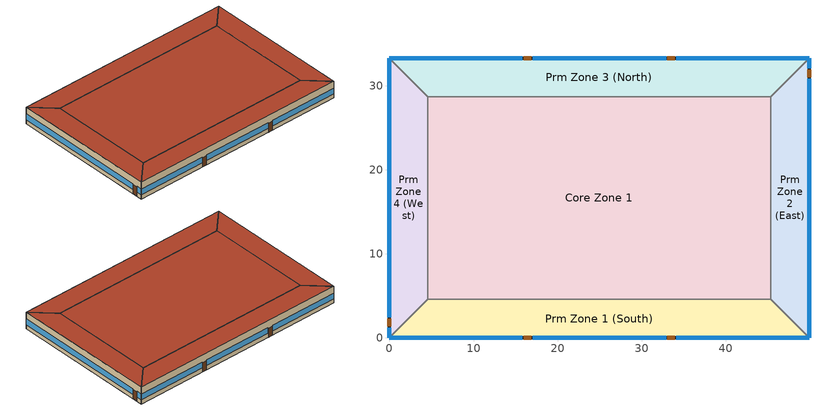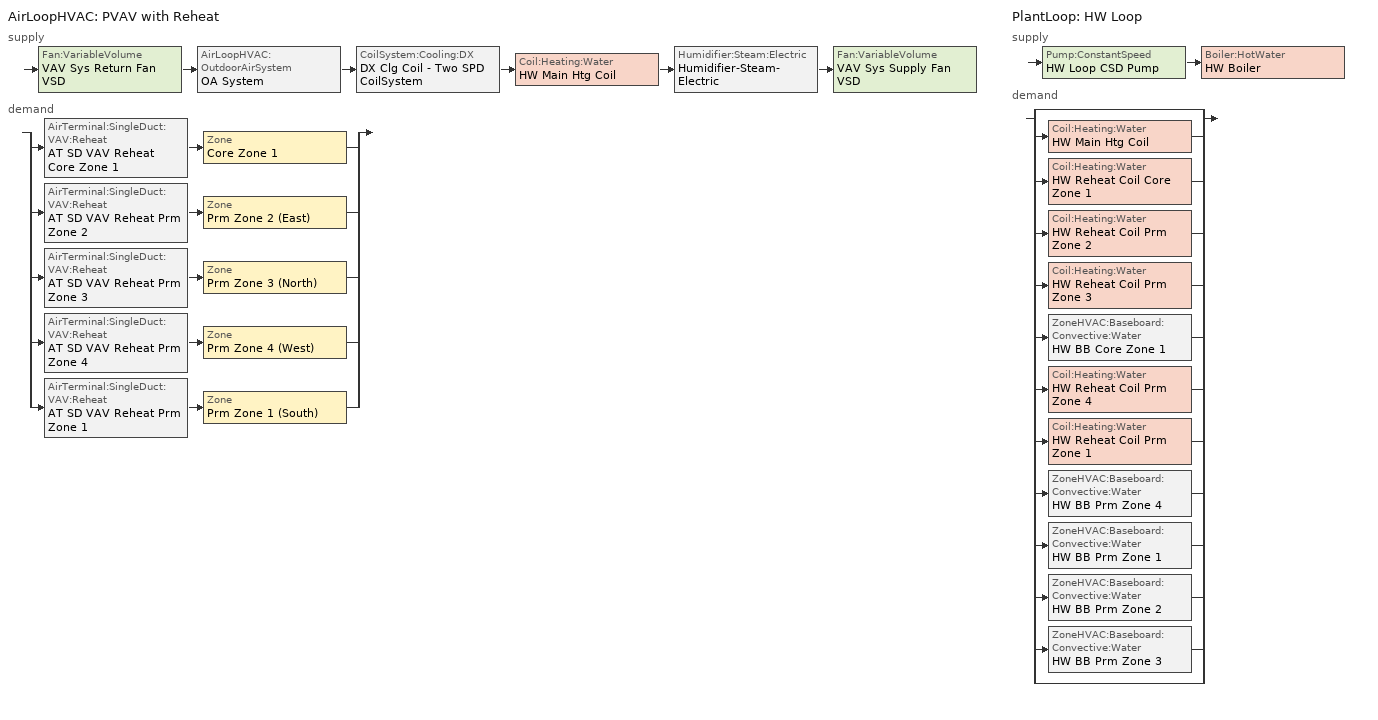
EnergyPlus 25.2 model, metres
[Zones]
Prm Zone 2 (East)
 floor ground (Slab-on-grade Type 1): 45.32,4.57 45.32,28.71 49.9,33.28 49.9,0 z0
 wall outside (ExtWall Type 2): 49.9,0,3.96 49.9,0,0 49.9,33.28,0 49.9,33.28,0.98 49.9,33.28,2.33 49.9,33.28,3.96
 wall to Prm Zone 3 (North) (Interior Wall): 49.9,33.28 45.32,28.71 z0:3.96
 wall to Prm Zone 1 (South) (Interior Wall): 45.32,4.57 49.9,0 z0:3.96
 wall to Core Zone 1 (Interior Wall): 45.32,28.71 45.32,4.57 z0:3.96
 window (SimpleWindow): 49.9,0 49.9,30.85 / 49.9,32.06 49.9,33.28 z0.98:2.33
 door (Exterior Door): 49.9,31 49.9,31.91 z0:2.13
 roof outside (Roof Type 1): 49.9,0 49.9,33.28 45.32,28.71 45.32,4.57 z3.96
Core Zone 1
 floor ground (Slab-on-grade Type 1): 4.57,28.71 45.32,28.71 45.32,4.57 4.57,4.57 z0
 wall to Prm Zone 3 (North) (Interior Wall): 45.32,28.71 4.57,28.71 z0:3.96
 wall to Prm Zone 1 (South) (Interior Wall): 4.57,4.57 45.32,4.57 z0:3.96
 wall to Prm Zone 4 (West) (Interior Wall): 4.57,28.71 4.57,4.57 z0:3.96
 roof outside (Roof Type 1): 4.57,4.57 45.32,4.57 45.32,28.71 4.57,28.71 z3.96
Prm Zone 4 (West)
 floor foundation (Slab-on-grade Type 2): 0,33.28 4.57,28.71 4.57,4.57 0,0 z0
 wall outside (ExtWall Type 3): 0,33.28 0,0 z0:3.96
 wall to Prm Zone 3 (North) (Interior Wall): 4.57,28.71 0,33.28 z0:3.96
 wall to Prm Zone 1 (South) (Interior Wall): 0,0 4.57,4.57 z0:3.96
 window (SimpleWindow): 0,1.22 0,0 / 0,33.28 0,2.44 z0.98:2.33
 door (Exterior Door): 0,2.29 0,1.37 z0:2.13
 roof outside (Roof Type 3): 0,0 4.57,4.57 4.57,28.71 0,33.28 z3.96
Prm Zone 1 (South)
 floor ground (Slab-on-grade Type 1): 45.32,4.57 49.9,0 0,0 4.57,4.57 z0
 wall outside (ExtWall Type 1): 0,0 49.9,0 z0:3.96
 window (SimpleWindow): 0,0 15.82,0 / 17.04,0 32.89,0 / 34.08,0 49.9,0 z0.98:2.33
 door (Exterior Door): 15.97,0 16.89,0 / 33.01,0 33.92,0 z0:2.13
 roof outside (Roof Type 1): 4.57,4.57 0,0 49.9,0 45.32,4.57 z3.96
Prm Zone 3 (North)
 floor foundation (Slab-on-grade Type 2): 4.57,28.71 0,33.28 49.9,33.28 45.32,28.71 z0
 wall outside (ExtWall Type 3): 49.9,33.28 0,33.28 z0:3.96
 window (SimpleWindow): 15.82,33.28 0,33.28 / 32.89,33.28 17.04,33.28 / 49.9,33.28 34.08,33.28 z0.98:2.33
 door (Exterior Door): 33.92,33.28 33.01,33.28 / 16.89,33.28 15.97,33.28 z0:2.13
 roof outside (Roof Type 2): 45.32,28.71 49.9,33.28 0,33.28 4.57,28.71 z3.96
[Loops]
AirLoopHVAC 'PVAV with Reheat'
 supply: Fan:VariableVolume 'VAV Sys Return Fan VSD' > AirLoopHVAC:OutdoorAirSystem 'OA System' > CoilSystem:Cooling:DX 'DX Clg Coil - Two SPD CoilSystem' > Coil:Heating:Water 'HW Main Htg Coil' > Humidifier:Steam:Electric 'Humidifier-Steam-Electric' > Fan:VariableVolume 'VAV Sys Supply Fan VSD'
 demand: split
  | AirTerminal:SingleDuct:VAV:Reheat 'AT SD VAV Reheat Core Zone 1' > Zone 'Core Zone 1'
  | AirTerminal:SingleDuct:VAV:Reheat 'AT SD VAV Reheat Prm Zone 2' > Zone 'Prm Zone 2 (East)'
  | AirTerminal:SingleDuct:VAV:Reheat 'AT SD VAV Reheat Prm Zone 3' > Zone 'Prm Zone 3 (North)'
  | AirTerminal:SingleDuct:VAV:Reheat 'AT SD VAV Reheat Prm Zone 4' > Zone 'Prm Zone 4 (West)'
  | AirTerminal:SingleDuct:VAV:Reheat 'AT SD VAV Reheat Prm Zone 1' > Zone 'Prm Zone 1 (South)'
PlantLoop 'HW Loop'
 supply: Pump:ConstantSpeed 'HW Loop CSD Pump' > Boiler:HotWater 'HW Boiler'
 demand: split
  | bypass
  | Coil:Heating:Water 'HW Main Htg Coil'
  | Coil:Heating:Water 'HW Reheat Coil Core Zone 1'
  | Coil:Heating:Water 'HW Reheat Coil Prm Zone 2'
  | Coil:Heating:Water 'HW Reheat Coil Prm Zone 3'
  | ZoneHVAC:Baseboard:Convective:Water 'HW BB Core Zone 1'
  | Coil:Heating:Water 'HW Reheat Coil Prm Zone 4'
  | Coil:Heating:Water 'HW Reheat Coil Prm Zone 1'
  | ZoneHVAC:Baseboard:Convective:Water 'HW BB Prm Zone 4'
  | ZoneHVAC:Baseboard:Convective:Water 'HW BB Prm Zone 1'
  | ZoneHVAC:Baseboard:Convective:Water 'HW BB Prm Zone 2'
  | ZoneHVAC:Baseboard:Convective:Water 'HW BB Prm Zone 3'
  | bypass
[Building]
ASHRAE 229 Base Test Building: North axis=0
[Site:GroundTemperature:BuildingSurface]
18, 18, 18, 18, 18, 18, 18, 18, 18, 18, 18, 18
[Site:Location]
Denver Intl Ap: Elevation=1650; Latitude=39.83; Longitude=-104.65; Time zone=-7
[SizingPeriod:DesignDay] Ashrae clear sky optical depth for beam irradiance taub=0; Ashrae clear sky optical depth for diffuse irradiance taud=0; Barometric pressure=83009; Begin environment reset mode=FullResetAtBeginEnvironment; Day of month=21; Daylight saving time indicator=No; Dry bulb temperature range modifier type=DefaultMultipliers; Humidity condition type=WetBulb; Rain indicator=No; Snow indicator=No; Solar model indicator=ASHRAETau
Name | Daily dry bulb temperature range | Day type | Maximum dry bulb temperature | Month | Wetbulb or dewpoint at maximum dry bulb | Wind direction | Wind speed
Denver.Intl.AP Ann Clg 1% Condns DB=>MWB | 17.3 | SummerDesignDay | 33.5 | 7 | 15.4 | 20 | 4.2
Denver.Intl.AP Ann Htg 99% Condns DB | 0 | WinterDesignDay | -14.6 | 12 | -14.6 | 230 | 3.4
[Construction]
ExtWall Type 1: Gypsum Board, Wall Insulation, Gypsum Board, Stucco
ExtWall Type 2: Massless Wall Material for Ext Wall 2, Wall Insulation Type 2, Massless Wall Material for Ext Wall 2, Stucco
ExtWall Type 3: Massless Wall Material for Ext Wall 3
Exterior Door: F08 Metal surface, 100 mm Floor Insulation
Interior Wall: G01a 19mm gypsum board, F04 Wall air space resistance, G01a 19mm gypsum board
Roof Type 1: Built-Up Roofing Type 1, Roof Cont Insulation Board 1, Metal Deck 01
Roof Type 2: Built-Up Roofing Type 2, Roof Cont Insulation Board 2, Metal Deck 02
Roof Type 3: Massless Assembly for Roof Type 3
SimpleWindow: U 0.569 SHGC 0.387 VT 0.421 Simple Glazing
Slab-on-grade Type 1; Slab-on-grade Type 2: HW CONCRETE FLOOR
[Material]
Name | Conductivity | Density | Roughness | Solar absorptance | Specific heat | Thermal absorptance | Thickness | Visible absorptance
100 mm Floor Insulation | 0.04 | 91.31 | MediumRough | 0.7 | 838 | 0.7 | 0.1143 | 0.7
Built-Up Roofing Type 1 | 0.16 | 1120 | VeryRough | 0.7 | 1460 | 0.9 | 0.0095 | 0.7
Built-Up Roofing Type 2 | 0.16 | 1120 | VeryRough | 0.7 | 1460 | 0.9 | 0.00944 | 0.7
ExtVertInsulation | 0.04 | 91.31 | Smooth | 0.65 | 838 | 0.9 | 0.1143 | 0.65
F08 Metal surface | 45.28 | 7824 | Smooth | 0.7 | 500 | 0.9 | 0.0008 | 0.7
G01a 19mm gypsum board | 0.16 | 800 | MediumSmooth | 0.4 | 1090 | 0.9 | 0.019 | 0.4
Gypsum Board | 0.16 | 800 | MediumSmooth | 0.7 | 1090 | 0.9 | 0.0159 | 0.7
HW CONCRETE FLOOR | 2.31 | 2322 | Rough | 0.7 | 832 | 0.9 | 0.1016 | 0.7
Metal Deck 01; Metal Deck 02 | 45.28 | 7824 | MediumSmooth | 0.7 | 500 | 0.9 | 0.0008 | 0.7
Roof Cont Insulation Board 1 | 0.02 | 32 | MediumRough | 0.7 | 922 | 0.9 | 0.05273 | 0.7
Roof Cont Insulation Board 2 | 0.02 | 32 | MediumRough | 0.7 | 922 | 0.9 | 0.106 | 0.7
Stucco | 0.72 | 1856 | Smooth | 0.7 | 840 | 0.9 | 0.0254 | 0.7
Wall Insulation | 0.037 | 9.6 | MediumRough | 0.5 | 838 | 0.9 | 0.062 | 0.5
Wall Insulation Type 2 | 0.037 | 9.6 | MediumRough | 0.5 | 838 | 0.9 | 0.179 | 0.5
[Material:AirGap]
F04 Wall air space resistance: Thermal resistance=0.15
[Material:NoMass] Roughness=Smooth; Solar absorptance=0.7; Thermal absorptance=0.9; Visible absorptance=0.7
Name | Thermal resistance
Massless Assembly for Roof Type 3 | 2.66
Massless Wall Material for Ext Wall 2 | 0.099
Massless Wall Material for Ext Wall 3 | 1.95
[WindowMaterial:SimpleGlazingSystem]
U 0.569 SHGC 0.387 VT 0.421 Simple Glazing: Solar heat gain coefficient=0.387; U factor=3.23093; Visible transmittance=0.421
[AirLoopHVAC]
PVAV with Reheat: Design return air flow fraction of supply air flow=1; Design supply air flow rate=4.71947
[AirTerminal:SingleDuct:VAV:Reheat] Availability schedule=Always On Discrete; Constant minimum air flow fraction=Autosize; Convergence tolerance=0.001; Damper heating action=Normal; Fixed minimum air flow rate=0.0943895; Maximum air flow rate=0.943895; Maximum flow fraction during reheat=Autosize; Maximum flow per zone floor area during reheat=Autosize; Maximum hot water or steam flow rate=Autosize; Maximum reheat air temperature=35; Minimum hot water or steam flow rate=0; Zone minimum air flow input method=FixedFlowRate
Name | Reheat coil
AT SD VAV Reheat Core Zone 1 | HW Reheat Coil Core Zone 1
AT SD VAV Reheat Prm Zone 1 | HW Reheat Coil Prm Zone 1
AT SD VAV Reheat Prm Zone 2 | HW Reheat Coil Prm Zone 2
AT SD VAV Reheat Prm Zone 3 | HW Reheat Coil Prm Zone 3
AT SD VAV Reheat Prm Zone 4 | HW Reheat Coil Prm Zone 4
[AvailabilityManager:NightCycle]
Availability Manager Night Cycle: Applicability schedule=Always On Discrete; Control type=CycleOnAny; Cycling run time=3600; Cycling run time control type=FixedRunTime; Fan schedule=HVAC System Availability Sch; Thermostat tolerance=1
[Boiler:HotWater]
HW Boiler: Boiler flow mode=ConstantFlow; Design water flow rate=Autosize; Efficiency curve temperature evaluation variable=LeavingBoiler; End use subcategory=General; Fuel type=NaturalGas; Maximum part load ratio=1; Minimum part load ratio=0.33; Nominal capacity=Autosize; Nominal thermal efficiency=0.9; Normalized boiler efficiency curve=Boiler Efficiency; Off cycle parasitic fuel load=0; On cycle parasitic electric load=0; Optimum part load ratio=1; Sizing factor=1; Water outlet upper temperature limit=99
[Coil:Cooling:DX:TwoSpeed]
DX Clg Coil - Two SPD: Availability schedule=Always On Discrete hvac_library; Basin heater capacity=10; Basin heater setpoint temperature=2; Condenser type=AirCooled; Energy input ratio function of flow fraction curve=OS:Curve:Quadratic 21; Energy input ratio function of temperature curve=OS:Curve:Biquadratic 22; High speed 2017 rated evaporator fan power per volume flow rate=773.3; High speed 2023 rated evaporator fan power per volume flow rate=934.4; High speed evaporative condenser air flow rate=Autosize; High speed evaporative condenser effectiveness=0; High speed evaporative condenser pump rated power consumption=Autosize; High speed gross rated cooling cop=3; High speed gross rated total cooling capacity=87921.3; High speed rated air flow rate=4.71947; High speed rated sensible heat ratio=Autosize; Low speed 2017 rated evaporator fan power per volume flow rate=773.3; Low speed 2023 rated evaporator fan power per volume flow rate=934.4; Low speed energy input ratio function of temperature curve=OS:Curve:Biquadratic 24; Low speed evaporative condenser air flow rate=Autosize; Low speed evaporative condenser effectiveness=0; Low speed evaporative condenser pump rated power consumption=Autosize; Low speed gross rated cooling cop=3; Low speed gross rated sensible heat ratio=Autosize; Low speed gross rated total cooling capacity=Autosize; Low speed rated air flow rate=Autosize; Low speed total cooling capacity function of temperature curve=OS:Curve:Biquadratic 23; Minimum outdoor dry bulb temperature for compressor operation=-25; Part load fraction correlation curve=OS:Curve:Quadratic 22; Total cooling capacity function of flow fraction curve=OS:Curve:Quadratic 20; Total cooling capacity function of temperature curve=OS:Curve:Biquadratic 25; Unit internal static air pressure=773.3
[Coil:Heating:Water] Availability schedule=Always On Discrete; Maximum water flow rate=Autosize; Performance input method=NominalCapacity; Rated inlet air temperature=16.6; Rated inlet water temperature=82.2; Rated outlet air temperature=32.2; Rated outlet water temperature=71.1; Rated ratio for air and water convection=0.5; U factor times area value=Autosize
Name | Rated capacity
HW Main Htg Coil | 43960.7
HW Reheat Coil Core Zone 1; HW Reheat Coil Prm Zone 1; HW Reheat Coil Prm Zone 2; HW Reheat Coil Prm Zone 3; HW Reheat Coil Prm Zone 4 | 7033.71
[CoilSystem:Cooling:DX]
DX Clg Coil - Two SPD CoilSystem: Availability schedule=Always On Discrete hvac_library; Cooling coil=DX Clg Coil - Two SPD
[Controller:MechanicalVentilation]
Controller Mechanical Ventilation 1: Availability schedule=Always On Discrete; Demand controlled ventilation=No; System outdoor air method=ZoneSum; Zone or zonelist name 1=Core Zone 1; Design specification outdoor air object name 1=DSOA Ventilation; Design specification zone air distribution object name 1=Core Zone 1 Design Spec Zone Air Dist; Zone or zonelist name 2=Prm Zone 1 (South); Design specification outdoor air object name 2=DSOA Ventilation; Design specification zone air distribution object name 2=Prm Zone 1 (South) Design Spec Zone Air Dist; Zone or zonelist name 3=Prm Zone 2 (East); Design specification outdoor air object name 3=DSOA Ventilation; Design specification zone air distribution object name 3=Prm Zone 2 (East) Design Spec Zone Air Dist; Zone or zonelist name 4=Prm Zone 3 (North); Design specification outdoor air object name 4=DSOA Ventilation; Design specification zone air distribution object name 4=Prm Zone 3 (North) Design Spec Zone Air Dist; Zone or zonelist name 5=Prm Zone 4 (West); Design specification outdoor air object name 5=DSOA Ventilation; Design specification zone air distribution object name 5=Prm Zone 4 (West) Design Spec Zone Air Dist
[Controller:OutdoorAir]
OA Controller: Control high indoor humidity based on outdoor humidity ratio=Yes; Economizer control action type=ModulateFlow; Economizer control type=DifferentialEnthalpy; Economizer maximum limit dry bulb temperature=21.1111; Economizer maximum limit enthalpy=64000; Economizer minimum limit dry bulb temperature=-100; Economizer operation staging=InterlockedWithMechanicalCooling; Heat recovery bypass control type=BypassWhenWithinEconomizerLimits; High humidity control=No; High humidity outdoor air flow ratio=1; Lockout type=NoLockout; Maximum outdoor air flow rate=4.71947; Mechanical ventilation controller=Controller Mechanical Ventilation 1; Minimum limit type=FixedMinimum; Minimum outdoor air flow rate=0.471947
[Controller:WaterCoil]
Controller Water Coil 1: Action=Normal; Actuator variable=Flow; Control variable=Temperature; Controller convergence tolerance=Autosize; Maximum actuated flow=Autosize; Minimum actuated flow=0
[DesignSpecification:OutdoorAir]
DSOA Ventilation: Outdoor air flow air changes per hour=0; Outdoor air flow per person=0; Outdoor air flow per zone=0.0943895; Outdoor air flow per zone floor area=0; Outdoor air method=Sum
[DesignSpecification:OutdoorAir:SpaceList] Space design specification outdoor air object name 1=DSOA Ventilation
Name | Space name 1
Core Zone 1 DSOA Space List | Core Space
Prm Zone 1 (South) DSOA Space List | Prm Space 1
Prm Zone 2 (East) DSOA Space List | Prm Space 2
Prm Zone 3 (North) DSOA Space List | Prm Space 3
Prm Zone 4 (West) DSOA Space List | Prm Space 4
[DesignSpecification:ZoneAirDistribution] Zone air distribution effectiveness in cooling mode=0.8; Zone air distribution effectiveness in heating mode=0.8
Core Zone 1 Design Spec Zone Air Dist; Prm Zone 1 (South) Design Spec Zone Air Dist; Prm Zone 2 (East) Design Spec Zone Air Dist; Prm Zone 3 (North) Design Spec Zone Air Dist; Prm Zone 4 (West) Design Spec Zone Air Dist
[ElectricEquipment] Design level calculation method=Watts/Area; End use subcategory=General; Schedule=ASHRAE 229 Office Plug Load Sch; Watts per floor area=8.07
Name | Zone or zonelist or space or spacelist
Core Space 1 ElecEquip | Core Space
Prm Space 1 ElecEquip | Prm Space 1
Prm Space 2 ElecEquip | Prm Space 2
Prm Space 3 ElecEquip | Prm Space 3
Prm Space 4 ElecEquip | Prm Space 4
[Fan:VariableVolume] Availability schedule=HVAC System Availability Sch; End use subcategory=General; Fan power coefficient 1=0.0407599; Fan power coefficient 2=0.088045; Fan power coefficient 3=-0.0729261; Fan power coefficient 4=0.94374; Fan power coefficient 5=0; Fan power minimum air flow rate=0; Fan power minimum flow fraction=0; Fan power minimum flow rate input method=FixedFlowRate; Fan total efficiency=0.6; Maximum flow rate=4.71947; Motor efficiency=0.9; Motor in airstream fraction=1
Name | Pressure rise
VAV Sys Return Fan VSD | 498.178
VAV Sys Supply Fan VSD | 948.125
[Foundation:Kiva]
Slab-Foundation: Exterior vertical insulation depth=0.6096; Exterior vertical insulation material=ExtVertInsulation; Wall depth below slab=0; Wall height above grade=0
[Foundation:Kiva:Settings]
Foundation:Kiva:Settings 1: Deep ground boundary condition=Autoselect; Deep ground depth=Autocalculate; Far field width=40; Ground solar absorptivity=0.9; Ground surface roughness=0.03; Ground thermal absorptivity=0.9; Maximum cell growth coefficient=1.5; Minimum cell dimension=0.02; Simulation timestep=Hourly; Soil conductivity=1.8; Soil density=3200; Soil specific heat=836
[HeatExchanger:AirToAir:SensibleAndLatent]
ERV Sensible HX: Availability schedule=Always On Discrete hvac_library; Economizer lockout=No; Frost control type=None; Heat exchanger type=Rotary; Latent effectiveness at 100 cooling air flow=0; Latent effectiveness at 100 heating air flow=0; Latent effectiveness of cooling air flow curve=ERV HX_LatCoolEff; Latent effectiveness of heating air flow curve=ERV HX_LatHeatEff; Nominal electric power=0; Nominal supply air flow rate=0.471947; Sensible effectiveness at 100 cooling air flow=0.8; Sensible effectiveness at 100 heating air flow=0.8; Sensible effectiveness of cooling air flow curve=ERV HX_SensCoolEff; Sensible effectiveness of heating air flow curve=ERV HX_SensHeatEff; Supply air outlet temperature control=Yes; Threshold temperature=-23.3333
[Humidifier:Steam:Electric]
Humidifier-Steam-Electric: Rated capacity=Autosize; Rated power=Autosize
[Lights] Design level calculation method=Watts/Area; End use subcategory=General; Fraction replaceable=1; Schedule=ASHRAE 229 Office Bldg Light Sch; Watts per floor area=11.03
Name | Zone or zonelist or space or spacelist
Core Space 1 Lights | Core Space
Prm Space 1 Lights | Prm Space 1
Prm Space 2 Lights | Prm Space 2
Prm Space 3 Lights | Prm Space 3
Prm Space 4 Lights | Prm Space 4
[People] Activity level schedule=ASHRAE 229 Office Activity Level; Fraction radiant=0.3; Number of people calculation method=People/Area; Number of people schedule=ASHRAE 229 Bldg Occup Sch; People per floor area=0.0538196
Name | Zone or zonelist or space or spacelist
Core Space 1 People | Core Space
Prm Space 1 People | Prm Space 1
Prm Space 2 People | Prm Space 2
Prm Space 3 People | Prm Space 3
Prm Space 4 People | Prm Space 4
[PlantEquipmentList]
HW Loop Heating Equipment List: HW Boiler, Boiler:HotWater
[PlantEquipmentOperation:HeatingLoad]
HW Loop Heating Operation Scheme: Load range 1 lower limit=0; Load range 1 upper limit=1000000000; Range 1 equipment list=HW Loop Heating Equipment List
[PlantEquipmentOperationSchemes]
HW Loop Operation Schemes: Control scheme 1=HW Loop Heating Operation Scheme; Control scheme 1 schedule=Always On Discrete
[PlantLoop]
HW Loop: Common pipe simulation=None; Fluid type=Water; Load distribution scheme=Optimal; Maximum loop flow rate=0.0012618; Maximum loop temperature=93.3333; Minimum loop flow rate=0; Minimum loop temperature=5.68434e-14; Plant equipment operation scheme=HW Loop Operation Schemes; Plant loop demand calculation scheme=SingleSetpoint; Plant loop volume=Autocalculate
[Pump:ConstantSpeed]
HW Loop CSD Pump: Design electric power per unit flow rate=317006; Design flow rate=0.0012618; Design power consumption=380; Design power sizing method=PowerPerFlow; Design pump head=179344; Design shaft power per unit flow rate per unit head=1.28205; End use subcategory=General; Fraction of motor inefficiencies to fluid stream=0; Motor efficiency=0.9; Pump control type=Intermittent
[SetpointManager:MixedAir] Control variable=Temperature
Node 11 OS Default SPM; Node 69 OS Default SPM; Node 115 OS Default SPM; Node 116 OS Default SPM
[SetpointManager:MultiZone:Humidity:Minimum]
Multi Zone Min Humidity Control: Hvac air loop=PVAV with Reheat; Maximum setpoint humidity ratio=0.012; Minimum setpoint humidity ratio=0.005
[SetpointManager:OutdoorAirPretreat]
OA Pretreat: Control variable=Temperature; Maximum setpoint humidity ratio=1; Maximum setpoint temperature=30; Minimum setpoint humidity ratio=1e-05; Minimum setpoint temperature=0
[SetpointManager:OutdoorAirReset]
Boiler HW SPMgr OA Temp Reset: Control variable=Temperature; Outdoor high temperature=4.44444; Outdoor low temperature=-17.7778; Setpoint at outdoor high temperature=71.1111; Setpoint at outdoor low temperature=82.2222
[SetpointManager:Scheduled]
HC LeavingTemp SPMgr: Control variable=Temperature; Schedule=HC LeavingTemp Sch Ruleset
[SetpointManager:Warmest]
Warmest Clg SAT SPMgr: Control variable=Temperature; Hvac air loop=PVAV with Reheat; Maximum setpoint temperature=15.6; Minimum setpoint temperature=12.2; Strategy=MaximumTemperature
[Sizing:Plant]
HW Loop: Coincident sizing factor mode=None; Design loop exit temperature=82.2222; Loop design temperature difference=27.7778; Loop type=Heating; Sizing option=Coincident; Zone timesteps in averaging window=1
[Sizing:System]
PVAV with Reheat: 100 outdoor air in cooling=No; 100 outdoor air in heating=No; Central cooling capacity control method=OnOff; Central cooling design supply air humidity ratio=0.0085; Central cooling design supply air temperature=12.7778; Central heating design supply air humidity ratio=0.008; Central heating design supply air temperature=10; Central heating maximum system air flow ratio=Autosize; Cooling design capacity=87921.3; Cooling design capacity method=CoolingDesignCapacity; Cooling design capacity per floor area=234.7; Cooling fraction of autosized cooling supply air flow rate=1; Cooling supply air flow rate=4.71947; Cooling supply air flow rate method=DesignDay; Cooling supply air flow rate per floor area=0.00996765; Cooling supply air flow rate per unit cooling capacity=3.94755e-05; Design outdoor air flow rate=Autosize; Fraction of autosized cooling design capacity=1; Fraction of autosized heating design capacity=1; Heating design capacity=43960.7; Heating design capacity method=HeatingDesignCapacity; Heating design capacity per floor area=157; Heating fraction of autosized cooling supply air flow rate=1; Heating fraction of autosized heating supply air flow rate=1; Heating supply air flow rate=4.71947; Heating supply air flow rate method=DesignDay; Heating supply air flow rate per floor area=0.00996765; Heating supply air flow rate per unit heating capacity=3.15882e-05; Occupant diversity=Autosize; Precool design humidity ratio=0.008; Precool design temperature=12.7778; Preheat design humidity ratio=0.008; Preheat design temperature=10; System outdoor air method=ZoneSum; Type of load to size on=Sensible; Type of zone sum to use=NonCoincident; Zone maximum outdoor air fraction=1
[Sizing:Zone] Account for dedicated outdoor air system=No; Cooling design air flow method=DesignDay; Cooling design air flow rate=0; Cooling minimum air flow=0; Cooling minimum air flow fraction=0; Cooling minimum air flow per zone floor area=0.000762; Heating design air flow method=DesignDay; Heating design air flow rate=0; Heating maximum air flow=0.141584; Heating maximum air flow fraction=0.3; Heating maximum air flow per zone floor area=0.002032; Type of space sum to use=Coincident; Zone cooling design supply air humidity ratio=0.0085; Zone cooling design supply air humidity ratio difference=0.005; Zone cooling design supply air temperature=12.7778; Zone cooling design supply air temperature input method=SupplyAirTemperature; Zone heating design supply air humidity ratio=0.008; Zone heating design supply air temperature=32.2222; Zone heating design supply air temperature difference=11.1111; Zone heating design supply air temperature input method=SupplyAirTemperature; Zone humidification design supply air humidity ratio difference=0.005; Zone latent cooling design supply air humidity ratio input method=HumidityRatioDifference; Zone latent heating design supply air humidity ratio input method=HumidityRatioDifference; Zone load sizing method=Sensible Load Only No Latent Load
Name | Design specification outdoor air object | Design specification zone air distribution object | Zone cooling design supply air temperature difference
Core Zone 1 | Core Zone 1 DSOA Space List | Core Zone 1 Design Spec Zone Air Dist | 11.11
Prm Zone 1 (South) | Prm Zone 1 (South) DSOA Space List | Prm Zone 1 (South) Design Spec Zone Air Dist | 11.1111
Prm Zone 2 (East) | Prm Zone 2 (East) DSOA Space List | Prm Zone 2 (East) Design Spec Zone Air Dist | 27.7778
Prm Zone 3 (North) | Prm Zone 3 (North) DSOA Space List | Prm Zone 3 (North) Design Spec Zone Air Dist | 11.1111
Prm Zone 4 (West) | Prm Zone 4 (West) DSOA Space List | Prm Zone 4 (West) Design Spec Zone Air Dist | 11.1111
[Space] Space type=Space Type Office
Name | Zone
Core Space | Core Zone 1
Prm Space 1 | Prm Zone 1 (South)
Prm Space 2 | Prm Zone 2 (East)
Prm Space 3 | Prm Zone 3 (North)
Prm Space 4 | Prm Zone 4 (West)
[SpaceList]
Space Type Office: Core Space, Prm Space 1, Prm Space 4, Prm Space 2, Prm Space 3
[SurfaceProperty:ExposedFoundationPerimeter]
Name | Exposed perimeter calculation method | Exposed perimeter fraction | Surface | Total exposed perimeter
SurfaceProperty:ExposedFoundationPerimeter 1 | ExposedPerimeterFraction | 1 | Floor Prm Space 2
SurfaceProperty:ExposedFoundationPerimeter 2 | TotalExposedPerimeter |  | Floor Prm Space 3 | 49.89576
SurfaceProperty:ExposedFoundationPerimeter 3 | TotalExposedPerimeter |  | Floor Prm Space 4 | 33.28416
[ThermostatSetpoint:DualSetpoint] Cooling setpoint temperature schedule=ASHRAE 229 Office ClgSetp; Heating setpoint temperature schedule=ASHRAE 229 Office HtgSetp
Thermostat Setpoint Dual Setpoint 1; Thermostat Setpoint Dual Setpoint 2; Thermostat Setpoint Dual Setpoint 3; Thermostat Setpoint Dual Setpoint 4; Thermostat Setpoint Dual Setpoint 5
[Zone] Multiplier=1; Part of total floor area=Yes
Core Zone 1; Prm Zone 1 (South); Prm Zone 2 (East); Prm Zone 3 (North); Prm Zone 4 (West)
[ZoneControl:Thermostat] Temperature difference between cutout and setpoint=0
Name | Zone or zonelist | Control 1 | Control type schedule
Core Zone 1 Thermostat | Core Zone 1 | Thermostat Setpoint Dual Setpoint 1 | Core Zone 1 Thermostat Schedule
Prm Zone 1 (South) Thermostat | Prm Zone 1 (South) | Thermostat Setpoint Dual Setpoint 4 | Prm Zone 1 (South) Thermostat Schedule
Prm Zone 2 (East) Thermostat | Prm Zone 2 (East) | Thermostat Setpoint Dual Setpoint 5 | Prm Zone 2 (East) Thermostat Schedule
Prm Zone 3 (North) Thermostat | Prm Zone 3 (North) | Thermostat Setpoint Dual Setpoint 2 | Prm Zone 3 (North) Thermostat Schedule
Prm Zone 4 (West) Thermostat | Prm Zone 4 (West) | Thermostat Setpoint Dual Setpoint 3 | Prm Zone 4 (West) Thermostat Schedule
[ZoneHVAC:Baseboard:Convective:Water] Convergence tolerance=0.001; Fraction of autosized heating design capacity=1; Heating design capacity=1758.43; Heating design capacity method=HeatingDesignCapacity; Heating design capacity per floor area=0; Maximum water flow rate=Autosize; U factor times area value=Autosize
Name | Availability schedule
HW BB Core Zone 1; HW BB Prm Zone 1; HW BB Prm Zone 4 | HVAC System Availability Sch
HW BB Prm Zone 2; HW BB Prm Zone 3 | Always On Discrete hvac_library
[Zone equipment]
Core Zone 1: AT SD VAV Reheat Core Zone 1, HW BB Core Zone 1
Prm Zone 1 (South): AT SD VAV Reheat Prm Zone 1, HW BB Prm Zone 1
Prm Zone 2 (East): AT SD VAV Reheat Prm Zone 2, HW BB Prm Zone 2
Prm Zone 3 (North): AT SD VAV Reheat Prm Zone 3, HW BB Prm Zone 3
Prm Zone 4 (West): AT SD VAV Reheat Prm Zone 4, HW BB Prm Zone 4
[ZoneInfiltration:DesignFlowRate]
Name | Air changes per hour | Design flow rate calculation method | Schedule | Temperature term coefficient | Velocity term coefficient | Zone or zonelist or space or spacelist | Flow rate per exterior surface area | Flow rate per floor area | Design flow rate
Infil Method 1 Core Space | 0 | AirChanges/Hour | ASHRAE 229 Office Infil Sch | 0.03636 | 0.2237 | Core Space
Infil Method 1 Prm Space 1 | 0.5 | AirChanges/Hour | ASHRAE 229 Office Infil Sch | 0.03636 | 0.2237 | Prm Space 1
Infil Method 2 Prm Space 2 |  | Flow/ExteriorWallArea |  |  |  | Prm Space 2 | 0.0005862
Infil Method 3 Prm Space 3 |  | Flow/Area | ASHRAE 229 Office Infil Sch |  |  | Prm Space 3 |  | 0.0003884
Infil Method 4 Prm Space 4 |  | Flow/Zone |  |  |  | Prm Space 4 |  |  | 0.0537
[Curve:Biquadratic]
Name | Input unit type for x | Input unit type for y | Maximum value of x | Maximum value of y | Minimum value of x | Minimum value of y | Output unit type | Coefficient1 constant | Coefficient2 x | Coefficient3 x 2 | Coefficient4 y | Coefficient5 y 2 | Coefficient6 x y
Boiler Efficiency | Dimensionless | Dimensionless | 1 | 1 | 0 | 0 | Dimensionless | 1 | 0 | 0 | 0 | 0 | 0
OS:Curve:Biquadratic 22; OS:Curve:Biquadratic 24 |  |  | 22 | 46 | 17 | 13 |  | 1.23649 | -0.02431 | 0.00057 | -0.01434 | 0.00063 | -0.00038
OS:Curve:Biquadratic 23; OS:Curve:Biquadratic 25 |  |  | 22 | 46 | 17 | 13 |  | 0.42415 | 0.04426 | -0.00042 | 0.00333 | -8e-05 | -0.00021
[Curve:Quadratic]
Name | Maximum value of x | Minimum value of x | Coefficient1 constant | Coefficient2 x | Coefficient3 x 2
OS:Curve:Quadratic 20 | 1.13877 | 0.75918 | 0.77136 | 0.34053 | -0.11088
OS:Curve:Quadratic 21 | 1.13877 | 0.75918 | 1.2055 | -0.32953 | 0.12308
OS:Curve:Quadratic 22 | 1 | 0 | 0.771 | 0.229 | 0
[Schedule:Compact]
Core Zone 1 Thermostat Schedule; Prm Zone 1 (South) Thermostat Schedule; Prm Zone 2 (East) Thermostat Schedule; Prm Zone 3 (North) Thermostat Schedule; Prm Zone 4 (West) Thermostat Schedule: Through: 12/31, For: AllDays, Until: 24:00, 4
[Schedule:Constant] Hourly value=1
Always On Discrete; Always On Discrete hvac_library
[Schedule:Day:Interval]
HC LeavingTemp Default Sch Day; HC LeavingTemp Summer Design Day Schedule; HC LeavingTemp Winter DesignDay Schedule Day: 24:00, 10, No
Office Bldg Light Summer Design Day; Office Infil Default Schedule; Saturday Infil Rule Day Schedule; Small Office Bldg Equip Summer Design Day; Small Office Infil Quarter On Summer Design Day; Small Office Infil Quarter On Winter Design Day; Sunday Office Infil Rule Day Schedule: 24:00, 1, No
Office Bldg Light Winter Design Day; Small Office Bldg Equip Winter Design Day; Small Office Bldg Occ Winter Design Day: 24:00, 0, No
Office ClgSetp Summer Design Day; Office ClgSetp Winter Design Day: 24:00, 23.8889, No
Office HtgSetp Summer Design Day; Office HtgSetp Winter Design Day: 24:00, 21.1111, No
Saturday Bldg Occ Day Schedule; Saturday Light Day Schedule: 06:00, 0, 08:00, 0.1, 12:00, 0.3, 17:00, 0.1, 19:00, 0.05, 24:00, 0, No
Saturday ClgSetp Day Schedule: 05:00, 26.6667, 17:00, 23.8889, 24:00, 26.6667, No
Saturday HtgSetp Day Schedule: 05:00, 15.6, 17:00, 21, 24:00, 15.6, No
Saturday Office Bldg Plug Load Rule Sch: 06:00, 0.23, 08:00, 0.38, 12:00, 0.48, 17:00, 0.33, 19:00, 0.29, 24:00, 0.23, No
Saturday Sys Avail Day Schedule: 06:00, 0, 19:00, 1, 24:00, 0, No
Small Office Activity Default Schedule; Small Office Activity Summer Design Day; Small Office Activity Winter Design Day: 24:00, 120, No
Small Office Bldg Occ Summer Design Day: 06:00, 0, 22:00, 1, 24:00, 0.05, No
Sunday Bldg Occ Day Schedule; Sunday Light Day Schedule: 06:00, 0, 18:00, 0.05, 24:00, 0, No
Sunday ClgSetp Day Schedule: 24:00, 26.6667, No
Sunday HtgSetp Day Schedule: 24:00, 15.6, No
Sunday Office Plug Load Rule Day Sch: 08:00, 0.23, 17:00, 0.29, 24:00, 0.23, No
Sunday Sys Avail Day Schedule; Sunday Sys Avail Day Schedule 2: 06:00, 0, 18:00, 1, 24:00, 0, No
Sys Avail Summer Design Day; Sys Avail Winter Design Day; WeeksDays Sys Avail Fan Schedule: 06:00, 0, 24:00, 1, No
Weekday HtgSetp Schedule: 05:00, 15.6, 22:00, 21.1111, 24:00, 15.6, No
Weekday Light Day Schedule; WeeksDays Bldg Occ Day Schedule: 06:00, 0, 07:00, 0.1, 08:00, 0.2, 17:00, 0.95, 18:00, 0.3, 22:00, 0.1, 24:00, 0.05, No
Weekdays ClgSetp Schedule: 06:00, 26.6667, 22:00, 23.8889, 24:00, 26.6667, No
Weekdays Plug Load Schedule: 06:00, 0.31, 08:00, 0.38, 12:00, 0.86, 13:00, 0.76, 17:00, 0.86, 18:00, 0.48, 24:00, 0.38, No
[Schedule:Week:Daily]
ASHRAE 229 Bldg Occup Sch Week Rule - Jan1-Jan2: WeeksDays Bldg Occ Day Schedule, WeeksDays Bldg Occ Day Schedule, WeeksDays Bldg Occ Day Schedule, WeeksDays Bldg Occ Day Schedule, WeeksDays Bldg Occ Day Schedule, WeeksDays Bldg Occ Day Schedule, Saturday Bldg Occ Day Schedule, WeeksDays Bldg Occ Day Schedule, Small Office Bldg Occ Summer Design Day, Small Office Bldg Occ Winter Design Day, WeeksDays Bldg Occ Day Schedule, WeeksDays Bldg Occ Day Schedule
ASHRAE 229 Bldg Occup Sch Week Rule - Jan3-Dec31: Sunday Bldg Occ Day Schedule, WeeksDays Bldg Occ Day Schedule, WeeksDays Bldg Occ Day Schedule, WeeksDays Bldg Occ Day Schedule, WeeksDays Bldg Occ Day Schedule, WeeksDays Bldg Occ Day Schedule, Saturday Bldg Occ Day Schedule, WeeksDays Bldg Occ Day Schedule, Small Office Bldg Occ Summer Design Day, Small Office Bldg Occ Winter Design Day, WeeksDays Bldg Occ Day Schedule, WeeksDays Bldg Occ Day Schedule
ASHRAE 229 Office Activity Level Week Rule - Jan1-Dec31: Small Office Activity Default Schedule, Small Office Activity Default Schedule, Small Office Activity Default Schedule, Small Office Activity Default Schedule, Small Office Activity Default Schedule, Small Office Activity Default Schedule, Small Office Activity Default Schedule, Small Office Activity Default Schedule, Small Office Activity Summer Design Day, Small Office Activity Winter Design Day, Small Office Activity Default Schedule, Small Office Activity Default Schedule
ASHRAE 229 Office Bldg Light Sch Week Rule - Jan1-Jan2: Weekday Light Day Schedule, Weekday Light Day Schedule, Weekday Light Day Schedule, Weekday Light Day Schedule, Weekday Light Day Schedule, Weekday Light Day Schedule, Saturday Light Day Schedule, Weekday Light Day Schedule, Office Bldg Light Summer Design Day, Office Bldg Light Winter Design Day, Weekday Light Day Schedule, Weekday Light Day Schedule
ASHRAE 229 Office Bldg Light Sch Week Rule - Jan3-Dec31: Sunday Light Day Schedule, Weekday Light Day Schedule, Weekday Light Day Schedule, Weekday Light Day Schedule, Weekday Light Day Schedule, Weekday Light Day Schedule, Saturday Light Day Schedule, Weekday Light Day Schedule, Office Bldg Light Summer Design Day, Office Bldg Light Winter Design Day, Weekday Light Day Schedule, Weekday Light Day Schedule
ASHRAE 229 Office ClgSetp Week Rule - Jan1-Jan2: Weekdays ClgSetp Schedule, Weekdays ClgSetp Schedule, Weekdays ClgSetp Schedule, Weekdays ClgSetp Schedule, Weekdays ClgSetp Schedule, Weekdays ClgSetp Schedule, Saturday ClgSetp Day Schedule, Weekdays ClgSetp Schedule, Office ClgSetp Summer Design Day, Office ClgSetp Winter Design Day, Weekdays ClgSetp Schedule, Weekdays ClgSetp Schedule
ASHRAE 229 Office ClgSetp Week Rule - Jan3-Dec31: Sunday ClgSetp Day Schedule, Weekdays ClgSetp Schedule, Weekdays ClgSetp Schedule, Weekdays ClgSetp Schedule, Weekdays ClgSetp Schedule, Weekdays ClgSetp Schedule, Saturday ClgSetp Day Schedule, Weekdays ClgSetp Schedule, Office ClgSetp Summer Design Day, Office ClgSetp Winter Design Day, Weekdays ClgSetp Schedule, Weekdays ClgSetp Schedule
ASHRAE 229 Office HtgSetp Week Rule - Jan1-Jan2: Weekday HtgSetp Schedule, Weekday HtgSetp Schedule, Weekday HtgSetp Schedule, Weekday HtgSetp Schedule, Weekday HtgSetp Schedule, Weekday HtgSetp Schedule, Saturday HtgSetp Day Schedule, Weekday HtgSetp Schedule, Office HtgSetp Summer Design Day, Office HtgSetp Winter Design Day, Weekday HtgSetp Schedule, Weekday HtgSetp Schedule
ASHRAE 229 Office HtgSetp Week Rule - Jan3-Dec31: Sunday HtgSetp Day Schedule, Weekday HtgSetp Schedule, Weekday HtgSetp Schedule, Weekday HtgSetp Schedule, Weekday HtgSetp Schedule, Weekday HtgSetp Schedule, Saturday HtgSetp Day Schedule, Weekday HtgSetp Schedule, Office HtgSetp Summer Design Day, Office HtgSetp Winter Design Day, Weekday HtgSetp Schedule, Weekday HtgSetp Schedule
ASHRAE 229 Office Infil Sch Week Rule - Jan1-Jan2: Office Infil Default Schedule, Office Infil Default Schedule, Office Infil Default Schedule, Office Infil Default Schedule, Office Infil Default Schedule, Office Infil Default Schedule, Saturday Infil Rule Day Schedule, Office Infil Default Schedule, Small Office Infil Quarter On Summer Design Day, Small Office Infil Quarter On Winter Design Day, Office Infil Default Schedule, Office Infil Default Schedule
ASHRAE 229 Office Infil Sch Week Rule - Jan3-Dec31: Sunday Office Infil Rule Day Schedule, Office Infil Default Schedule, Office Infil Default Schedule, Office Infil Default Schedule, Office Infil Default Schedule, Office Infil Default Schedule, Saturday Infil Rule Day Schedule, Office Infil Default Schedule, Small Office Infil Quarter On Summer Design Day, Small Office Infil Quarter On Winter Design Day, Office Infil Default Schedule, Office Infil Default Schedule
ASHRAE 229 Office Plug Load Sch Week Rule - Jan1-Jan2: Weekdays Plug Load Schedule, Weekdays Plug Load Schedule, Weekdays Plug Load Schedule, Weekdays Plug Load Schedule, Weekdays Plug Load Schedule, Weekdays Plug Load Schedule, Saturday Office Bldg Plug Load Rule Sch, Weekdays Plug Load Schedule, Small Office Bldg Equip Summer Design Day, Small Office Bldg Equip Winter Design Day, Weekdays Plug Load Schedule, Weekdays Plug Load Schedule
ASHRAE 229 Office Plug Load Sch Week Rule - Jan3-Dec31: Sunday Office Plug Load Rule Day Sch, Weekdays Plug Load Schedule, Weekdays Plug Load Schedule, Weekdays Plug Load Schedule, Weekdays Plug Load Schedule, Weekdays Plug Load Schedule, Saturday Office Bldg Plug Load Rule Sch, Weekdays Plug Load Schedule, Small Office Bldg Equip Summer Design Day, Small Office Bldg Equip Winter Design Day, Weekdays Plug Load Schedule, Weekdays Plug Load Schedule
HC LeavingTemp Sch Ruleset Week Rule - Jan1-Dec31: HC LeavingTemp Default Sch Day, HC LeavingTemp Default Sch Day, HC LeavingTemp Default Sch Day, HC LeavingTemp Default Sch Day, HC LeavingTemp Default Sch Day, HC LeavingTemp Default Sch Day, HC LeavingTemp Default Sch Day, HC LeavingTemp Default Sch Day, HC LeavingTemp Summer Design Day Schedule, HC LeavingTemp Winter DesignDay Schedule Day, HC LeavingTemp Default Sch Day, HC LeavingTemp Default Sch Day
HVAC System Availability Sch Week Rule - Jan1-Jan2: WeeksDays Sys Avail Fan Schedule, WeeksDays Sys Avail Fan Schedule, WeeksDays Sys Avail Fan Schedule, WeeksDays Sys Avail Fan Schedule, WeeksDays Sys Avail Fan Schedule, WeeksDays Sys Avail Fan Schedule, Saturday Sys Avail Day Schedule, Sunday Sys Avail Day Schedule 2, Sys Avail Summer Design Day, Sys Avail Winter Design Day, WeeksDays Sys Avail Fan Schedule, WeeksDays Sys Avail Fan Schedule
HVAC System Availability Sch Week Rule - Jan3-Dec31: Sunday Sys Avail Day Schedule, WeeksDays Sys Avail Fan Schedule, WeeksDays Sys Avail Fan Schedule, WeeksDays Sys Avail Fan Schedule, WeeksDays Sys Avail Fan Schedule, WeeksDays Sys Avail Fan Schedule, Saturday Sys Avail Day Schedule, Sunday Sys Avail Day Schedule 2, Sys Avail Summer Design Day, Sys Avail Winter Design Day, WeeksDays Sys Avail Fan Schedule, WeeksDays Sys Avail Fan Schedule
[Schedule:Year]
ASHRAE 229 Bldg Occup Sch: ASHRAE 229 Bldg Occup Sch Week Rule - Jan1-Jan2, 1, 1, 1, 2, ASHRAE 229 Bldg Occup Sch Week Rule - Jan3-Dec31, 1, 3, 12, 31
ASHRAE 229 Office Activity Level: ASHRAE 229 Office Activity Level Week Rule - Jan1-Dec31, 1, 1, 12, 31
ASHRAE 229 Office Bldg Light Sch: ASHRAE 229 Office Bldg Light Sch Week Rule - Jan1-Jan2, 1, 1, 1, 2, ASHRAE 229 Office Bldg Light Sch Week Rule - Jan3-Dec31, 1, 3, 12, 31
ASHRAE 229 Office ClgSetp: ASHRAE 229 Office ClgSetp Week Rule - Jan1-Jan2, 1, 1, 1, 2, ASHRAE 229 Office ClgSetp Week Rule - Jan3-Dec31, 1, 3, 12, 31
ASHRAE 229 Office HtgSetp: ASHRAE 229 Office HtgSetp Week Rule - Jan1-Jan2, 1, 1, 1, 2, ASHRAE 229 Office HtgSetp Week Rule - Jan3-Dec31, 1, 3, 12, 31
ASHRAE 229 Office Infil Sch: ASHRAE 229 Office Infil Sch Week Rule - Jan1-Jan2, 1, 1, 1, 2, ASHRAE 229 Office Infil Sch Week Rule - Jan3-Dec31, 1, 3, 12, 31
ASHRAE 229 Office Plug Load Sch: ASHRAE 229 Office Plug Load Sch Week Rule - Jan1-Jan2, 1, 1, 1, 2, ASHRAE 229 Office Plug Load Sch Week Rule - Jan3-Dec31, 1, 3, 12, 31
HC LeavingTemp Sch Ruleset: HC LeavingTemp Sch Ruleset Week Rule - Jan1-Dec31, 1, 1, 12, 31
HVAC System Availability Sch: HVAC System Availability Sch Week Rule - Jan1-Jan2, 1, 1, 1, 2, HVAC System Availability Sch Week Rule - Jan3-Dec31, 1, 3, 12, 31
[Table:IndependentVariable]
ERV HX_IndependentVariable: Linear, Linear, 10, 0, Dimensionless, 0.75, 1
[Table:IndependentVariableList]
ERV HX_LatCoolEff Independent Variable List; ERV HX_LatHeatEff Independent Variable List; ERV HX_SensCoolEff Independent Variable List; ERV HX_SensHeatEff Independent Variable List: ERV HX_IndependentVariable
[Table:Lookup]
ERV HX_LatCoolEff: ERV HX_LatCoolEff Independent Variable List, 10, 0, 0.68, DivisorOnly, Dimensionless, 0.73, 0.68
ERV HX_LatHeatEff: ERV HX_LatHeatEff Independent Variable List, 10, 0, 0.68, DivisorOnly, Dimensionless, 0.73, 0.68
ERV HX_SensCoolEff: ERV HX_SensCoolEff Independent Variable List, 10, 0, 0.76, DivisorOnly, Dimensionless, 0.81, 0.76
ERV HX_SensHeatEff: ERV HX_SensHeatEff Independent Variable List, 10, 0, 0.76, DivisorOnly, Dimensionless, 0.81, 0.76
